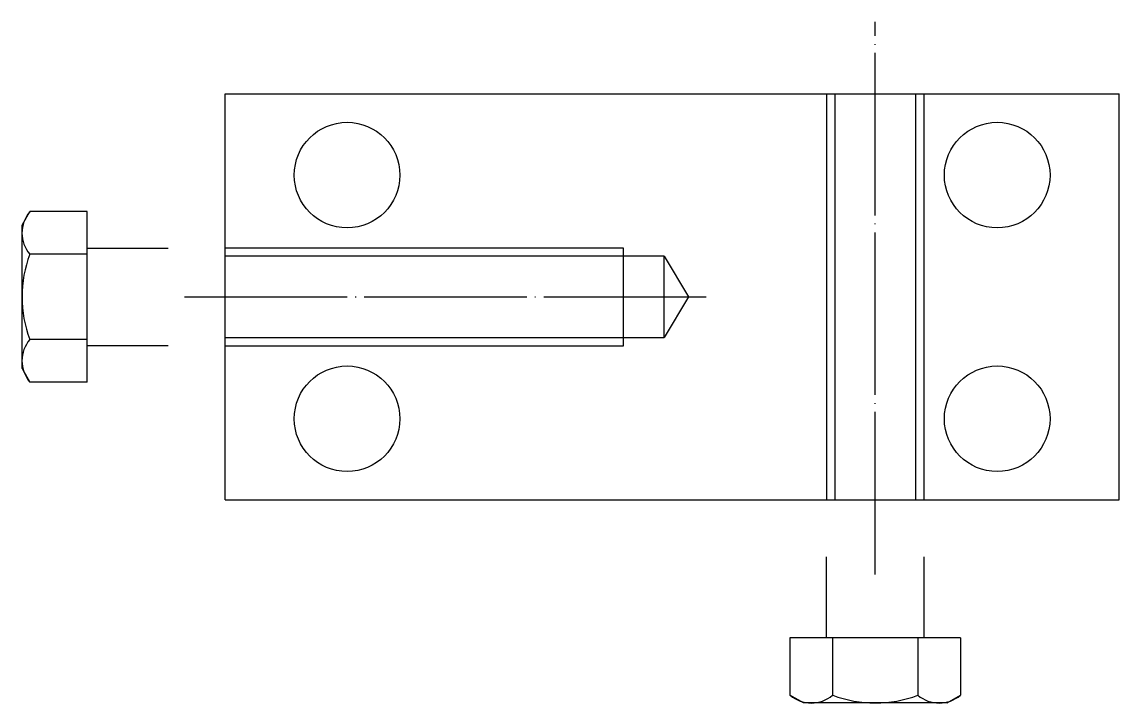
# Model space of a CAD drawing. Extents: x -1429 to 1114, y 58 to 925.
# Drawn here: x 954.2 to 1089.2, y 72.2 to 156.1 of the extents above.
import ezdxf

# ---------------------------------------------------------------- set-up
doc = ezdxf.new("R2010")
doc.units = 0
doc.header["$MEASUREMENT"] = 0
doc.linetypes.add('CENTER', pattern=[22, 20, -1, 0, -1])
doc.layers.get('0').update_dxf_attribs({"linetype": 'CONTINUOUS'})

msp = doc.modelspace()

# ---------------------------------------------------------------- linework, layer by layer
at = {"color": 1, "linetype": 'CENTER'}
for p, q in [((1059.19, 88.07), (1059.19, 156.09)), ((974.19, 122.23), (1039.19, 122.23))]:
    msp.add_line(p, q, dxfattribs=at)
at = {"color": 7, "linetype": 'CONTINUOUS'}
for p, q in [((979.19, 97.23), (979.19, 147.23)), ((979.19, 147.23), (1089.19, 147.23)), ((1053.19, 147.23), (1053.19, 97.23)), ((1054.19, 147.23), (1054.19, 97.23)), ((1064.19, 97.23), (1064.19, 147.23)), ((1065.19, 97.23), (1065.19, 147.23)), ((1089.19, 97.23), (1089.19, 147.23)), ((954.19, 131.07), (955.14, 132.73)), ((962.19, 132.73), (955.14, 132.73)), ((962.19, 111.74), (962.19, 132.73)), ((954.19, 113.4), (954.19, 131.07)), ((962.19, 127.48), (955.14, 127.48)), ((962.19, 128.24), (972.19, 128.24)), ((1028.19, 128.23), (979.19, 128.23)), ((1033.19, 127.23), (979.19, 127.23)), ((1028.19, 116.23), (1028.19, 128.23)), ((1033.19, 127.23), (1036.19, 122.23)), ((1033.19, 117.23), (1033.19, 127.23)), ((1036.19, 122.23), (1033.19, 117.23)), ((962.19, 116.99), (955.14, 116.99)), ((962.19, 116.24), (972.19, 116.24)), ((979.19, 117.23), (1033.19, 117.23)), ((979.19, 116.23), (1028.19, 116.23)), ((954.19, 113.4), (955.14, 111.74)), ((962.19, 111.74), (955.14, 111.74)), ((979.19, 97.23), (1089.19, 97.23)), ((1053.19, 80.24), (1053.19, 90.24)), ((1065.19, 80.24), (1065.19, 90.24)), ((1048.69, 80.24), (1048.69, 73.19)), ((1069.68, 80.24), (1048.69, 80.24)), ((1053.94, 80.24), (1053.94, 73.19)), ((1064.43, 80.24), (1064.43, 73.19)), ((1069.68, 80.24), (1069.68, 73.19)), ((1050.35, 72.24), (1048.69, 73.19)), ((1068.02, 72.24), (1069.68, 73.19)), ((1068.02, 72.24), (1050.35, 72.24))]:
    msp.add_line(p, q, dxfattribs=at)
for centre in [(994.19, 137.23), (1074.19, 137.23), (994.19, 107.23), (1074.19, 107.23)]:
    msp.add_circle(centre, 6.5, dxfattribs=at)
for centre, radius, start, end in [((958.23, 130.1), 4.05, 139.6791, 220.3209), ((969.09, 122.24), 14.9, 159.3903, 200.6097), ((958.23, 114.37), 4.05, 139.6792, 220.3209), ((1051.32, 76.28), 4.05, 229.6791, 310.3208), ((1059.19, 87.14), 14.9, 249.3903, 290.6097), ((1067.05, 76.28), 4.05, 229.6792, 310.3208)]:
    msp.add_arc(centre, radius, start, end, dxfattribs=at)

doc.saveas('drawing.dxf')
